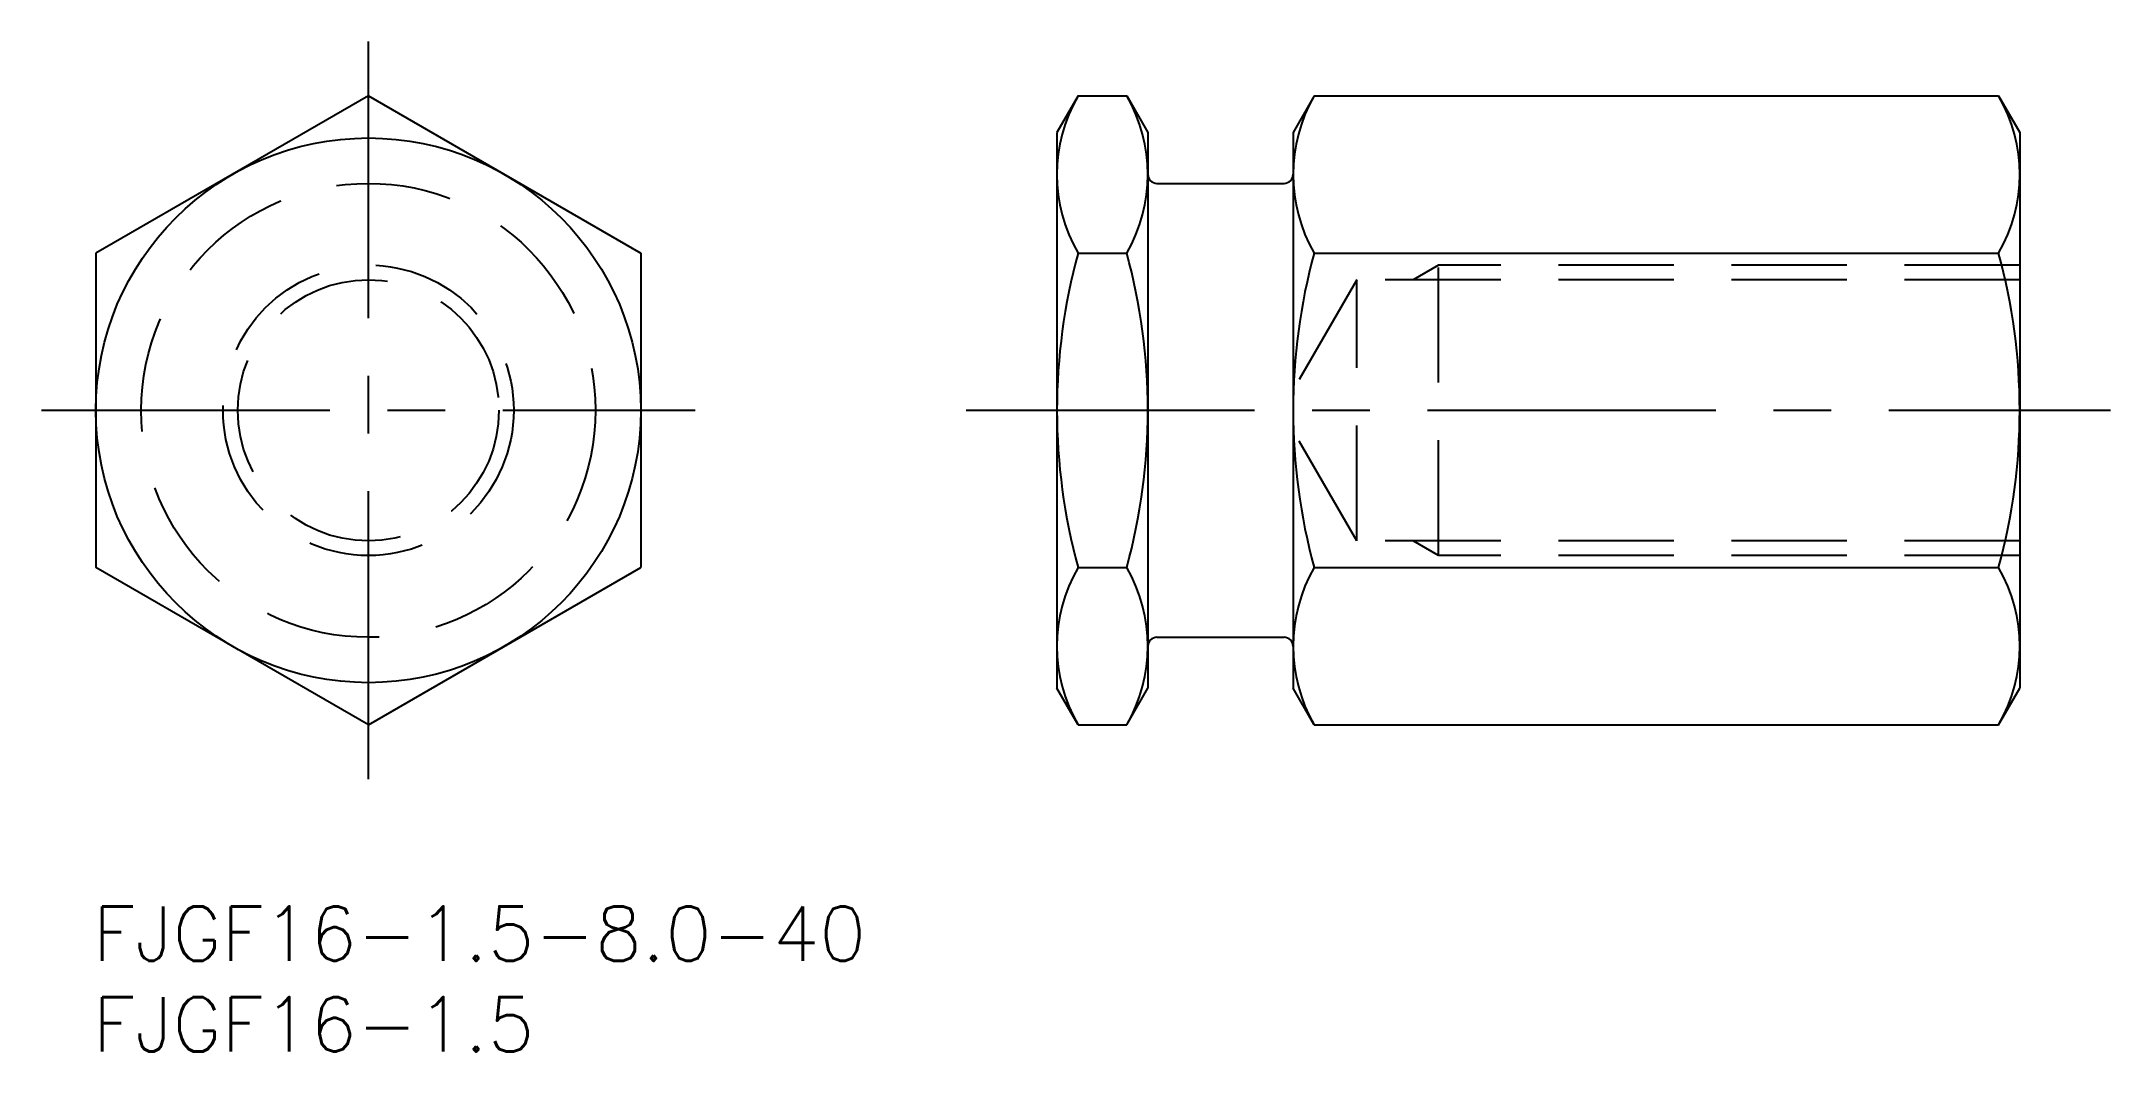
# Model space of a CAD drawing. Extents: x -3 to 111, y -8 to 48.
import ezdxf

# ---------------------------------------------------------------- set-up
doc = ezdxf.new("R2010")
doc.units = 0
doc.header["$LTSCALE"] = 0.5
doc.linetypes.add('CENTER', pattern=[50.8, 31.75, -6.35, 6.35, -6.35])
doc.linetypes.add('DASHED', pattern=[19.05, 12.7, -6.35])
for name, color, linetype in [('MSM_CENTER', 1, 'CENTER'), ('MSM_CONTINUOUS', 7, 'CONTINUOUS'), ('MSM_DASHED', 4, 'DASHED'), ('MSM_PART_NUMBER', 7, 'CONTINUOUS')]:
    doc.layers.add(name, color=color, linetype=linetype)
doc.styles.get("Standard").update_dxf_attribs({"font": 'txt.shx', "height": 3, "bigfont": 'bigfont.shx'})

# ---------------------------------------------------------------- blocks, each defined once
blk = doc.blocks.new('*U15')
at = {"layer": 'MSM_PART_NUMBER'}
blk.add_text('FJGF16-1.5-8.0-40', height=3, dxfattribs=at).set_placement((0, -3))
blk = doc.blocks.new('*U16')
at = {"layer": 'MSM_PART_NUMBER'}
blk.add_text('FJGF16-1.5', height=3, dxfattribs=at).set_placement((0, -8))

msp = doc.modelspace()

# ---------------------------------------------------------------- linework, layer by layer
at = {"layer": 'MSM_CENTER'}
for p, q in [((15.16, 7), (15.16, 47.64)), ((-2.84, 27.32), (33.16, 27.32)), ((48.07, 27.32), (111.07, 27.32))]:
    msp.add_line(p, q, dxfattribs=at)
at = {"layer": 'MSM_CONTINUOUS'}
for p, q in [((15.16, 44.64), (0.16, 35.98)), ((15.16, 44.64), (30.16, 35.98)), ((54.23, 44.64), (53.07, 42.63)), ((54.23, 44.64), (56.91, 44.64)), ((56.91, 44.64), (58.07, 42.63)), ((67.23, 44.64), (66.07, 42.63)), ((67.23, 44.64), (104.91, 44.64)), ((104.91, 44.64), (106.07, 42.63)), ((53.07, 42.63), (53.07, 12.01)), ((58.07, 42.63), (58.07, 12.01)), ((66.07, 42.63), (66.07, 12.01)), ((106.07, 42.63), (106.07, 12.01)), ((58.57, 39.82), (65.57, 39.82)), ((0.16, 35.98), (0.16, 18.66)), ((30.16, 35.98), (30.16, 18.66)), ((54.23, 35.98), (56.91, 35.98)), ((67.23, 35.98), (104.91, 35.98)), ((15.16, 10), (0.16, 18.66)), ((15.16, 10), (30.16, 18.66)), ((54.23, 18.66), (56.91, 18.66)), ((67.23, 18.66), (104.91, 18.66)), ((58.57, 14.82), (65.57, 14.82)), ((54.23, 10), (53.07, 12.01)), ((56.91, 10), (58.07, 12.01)), ((67.23, 10), (66.07, 12.01)), ((104.91, 10), (106.07, 12.01)), ((54.23, 10), (56.91, 10)), ((67.23, 10), (104.91, 10))]:
    msp.add_line(p, q, dxfattribs=at)
msp.add_circle((15.16, 27.32), 15, dxfattribs=at)
for centre, radius, start, end in [((61.73, 40.31), 8.66, 150, 210), ((49.41, 40.31), 8.66, 330, 30), ((74.73, 40.31), 8.66, 150, 210), ((97.41, 40.31), 8.66, 330, 30), ((58.57, 40.32), 0.5, 180, 270), ((65.57, 40.32), 0.5, 270, 0), ((85.97, 27.32), 32.9, 164.7385, 195.2615), ((25.17, 27.32), 32.9, 344.7385, 15.2615), ((98.97, 27.32), 32.9, 164.7385, 195.2615), ((73.17, 27.32), 32.9, 344.7385, 15.2615), ((61.73, 14.33), 8.66, 150, 210), ((49.41, 14.33), 8.66, 330, 30), ((74.73, 14.33), 8.66, 150, 210), ((97.41, 14.33), 8.66, 330, 30), ((58.57, 14.32), 0.5, 90, 180), ((65.57, 14.32), 0.5, 360, 90)]:
    msp.add_arc(centre, radius, start, end, dxfattribs=at)
at = {"layer": 'MSM_DASHED'}
for p, q in [((74.07, 35.32), (72.67, 34.51)), ((106.07, 35.32), (74.07, 35.32)), ((74.07, 19.32), (74.07, 35.32)), ((69.57, 34.51), (65.42, 27.32)), ((106.07, 34.51), (69.57, 34.51)), ((69.57, 20.13), (69.57, 34.51)), ((69.57, 20.13), (65.42, 27.32)), ((106.07, 20.13), (69.57, 20.13)), ((74.07, 19.32), (72.67, 20.13)), ((106.07, 19.32), (74.07, 19.32))]:
    msp.add_line(p, q, dxfattribs=at)
for radius in [12.5, 8, 7.19]:
    msp.add_circle((15.16, 27.32), radius, dxfattribs=at)

# ---------------------------------------------------------------- block references
at = {"layer": 'MSM_CONTINUOUS'}
for name in ['*U15', '*U16']:
    msp.add_blockref(name, (0, 0), dxfattribs=at)

doc.saveas('drawing.dxf')
